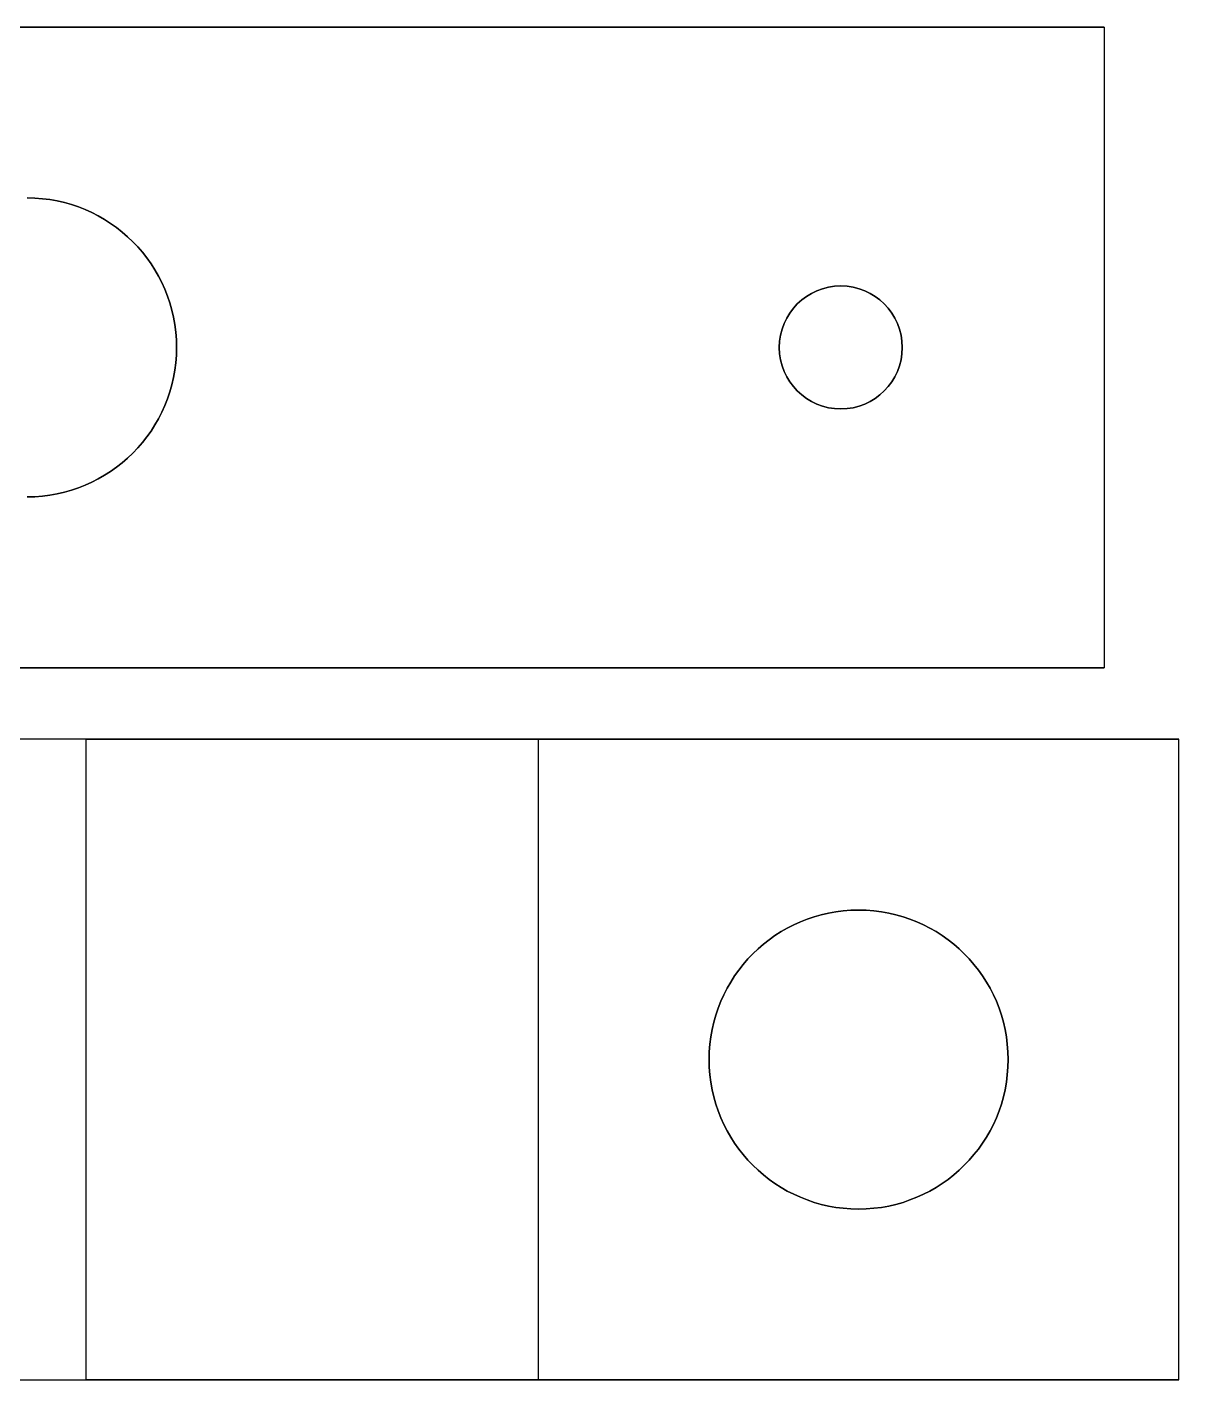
# Model space of a CAD drawing. Header units: inches. Extents: x -3.4 to 11, y -3.7 to 6.8.
# Drawn here: x 2.992 to 4.267, y 0.495 to 1.991 of the extents above; entities that cross this region are included whole.
import ezdxf

# ---------------------------------------------------------------- set-up
doc = ezdxf.new("R2010")
doc.units = ezdxf.units.IN
doc.header["$MEASUREMENT"] = 0
doc.layers.add('45', color=7, linetype='Continuous')
doc.layers.add('47', color=7, linetype='Continuous')

# ---------------------------------------------------------------- blocks, each defined once
blk = doc.blocks.new('motor mount_v6')
at = {"layer": '45', "color": 0}
for p, q in [((55, -40.64, 18), (55, 0, 18)), ((55, 0, 18), (55, 0)), ((55, 0), (55, -40.64)), ((55, -40.64, 18), (55, -40.64)), ((67.7, -53.34), (67.7, -53.34, 18)), ((85.7, -53.34, 18), (67.7, -53.34, 18)), ((67.7, -53.34), (85.7, -53.34)), ((76.7, -63.5, 13.2), (76.7, -53.34, 13.2)), ((76.7, -53.34, 4.8), (76.7, -63.5, 4.8)), ((85.7, -63.5, 18), (85.7, -53.34, 18)), ((85.7, -53.34, 18), (85.7, -53.34)), ((85.7, -53.34), (85.7, -63.5)), ((-85.7, -63.5, 18), (85.7, -63.5, 18)), ((85.7, -63.5), (-85.7, -63.5)), ((85.7, -63.5, 18), (85.7, -63.5))]:
    blk.add_line(p, q, dxfattribs=at)
at = {"layer": '45', "color": 0, "extrusion": (0, -6.98296e-15, -1)}
blk.add_arc((0, 0, -18), 55, 111.0556, 180, dxfattribs=at)
at = {"layer": '45', "color": 0}
for centre, radius, start, end in [((0, 0), 55, 0, 68.9444), ((67.7, -40.64), 12.7, 180, 270)]:
    blk.add_arc(centre, radius, start, end, dxfattribs=at)
at = {"layer": '45', "color": 0, "extrusion": (0, 6.98296e-15, -1)}
blk.add_arc((-67.7, -40.64, -18), 12.7, 270, 0, dxfattribs=at)
at = {"layer": '45', "color": 0, "extrusion": (0, -1, 6.12323e-17)}
for centre, start, end in [((76.7, 9, 53.34), 90, 270), ((76.7, 9, 63.5), 270, 90)]:
    blk.add_arc(centre, 4.2, start, end, dxfattribs=at)
at = {"layer": '45', "color": 0, "extrusion": (0, 1, 6.12323e-17)}
for centre, start, end in [((-76.7, 9, -53.34), 90, 270), ((-76.7, 9, -63.5), 270, 90)]:
    blk.add_arc(centre, 4.2, start, end, dxfattribs=at)
blk = doc.blocks.new('motor mount_v6_torque arm')
at = {"layer": '47', "color": 0}
for p, q in [((-10, -48.6, 18), (-10, -83.6, 18)), ((-10, -83.6), (-10, -48.6)), ((0, -83.6, 18), (0, -48.6, 18)), ((0, -48.6), (0, -83.6)), ((-10, -76.2, 7.273), (0, -76.2, 7.273)), ((0, -76.2, 10.727), (-10, -76.2, 10.727)), ((-10, -83.6, 18), (-10, -83.6)), ((-10, -83.6, 18), (0, -83.6, 18)), ((0, -83.6), (-10, -83.6)), ((0, -83.6, 18), (0, -83.6))]:
    blk.add_line(p, q, dxfattribs=at)
at = {"layer": '47', "color": 0, "extrusion": (1, 4.95635e-17, 6.12323e-17)}
for centre, radius in [((-53.34, 9, -10), 4.2), ((-76.2, 9, -10), 1.727)]:
    blk.add_arc(centre, radius, 90, 270, dxfattribs=at)
at = {"layer": '47', "color": 0, "extrusion": (-1, -9.86076e-32, -7.0442e-15)}
for centre, radius in [((53.34, 9), 4.2), ((76.2, 9), 1.727)]:
    blk.add_arc(centre, radius, 270, 90, dxfattribs=at)
at = {"layer": '47', "color": 0, "extrusion": (-1, -4.95635e-17, -7.0442e-15)}
blk.add_arc((76.2, 9, 10), 1.727, 90, 270, dxfattribs=at)
at = {"layer": '47', "color": 0, "extrusion": (1, 9.86076e-32, 6.12323e-17)}
blk.add_arc((-76.2, 9), 1.727, 270, 90, dxfattribs=at)

msp = doc.modelspace()

# ---------------------------------------------------------------- block references
at = {"color": 0, "extrusion": (0, 1, 0), "xscale": 0.03937007874015748, "yscale": 0.03937007874015748, "zscale": 0.03937007874015748, "rotation": 270}
msp.add_blockref('motor mount_v6_torque arm', (-0.8925, 2.4402, 1.2824), dxfattribs=at)
at = {"color": 0, "extrusion": (0, -1, 0), "xscale": 0.03937007874015748, "yscale": 0.03937007874015748, "zscale": 0.03937007874015748}
msp.add_blockref('motor mount_v6', (0.8925, 2.4402, -1.2036), dxfattribs=at)

doc.saveas('drawing.dxf')
